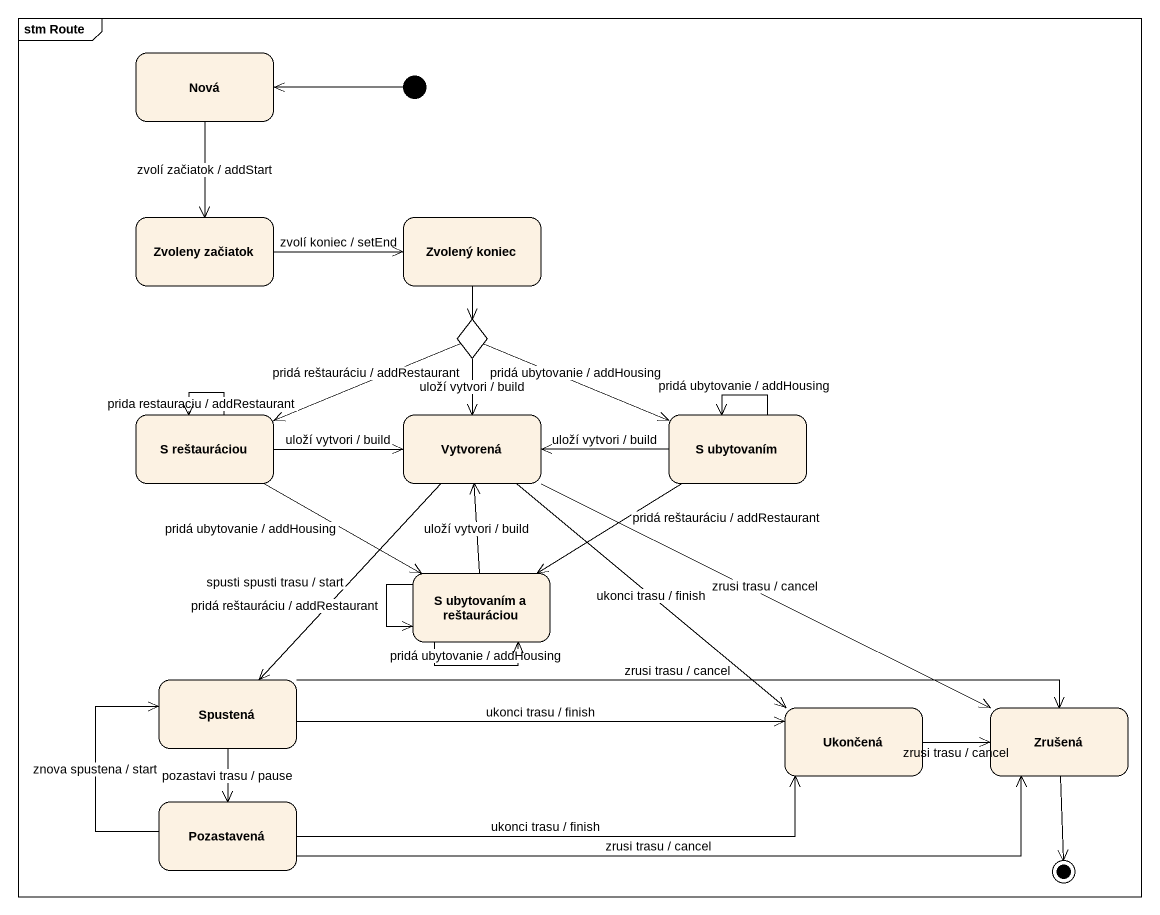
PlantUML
@startuml
mainframe stm Route
hide empty description
state Nová
state "Zvoleny začiatok" as Zvoleny_začiatok
state "Zvolený koniec" as Zvolený_koniec
state choice1 <<choice>>
state "S reštauráciou" as S_reštauráciou
state Vytvorená
state "S ubytovaním" as S_ubytovaním
state "S ubytovaním a reštauráciou" as S_ubytovaním_a_reštauráciou
state Spustená
state Ukončená
state Zrušená
state Pozastavená
[*] -left-> Nová
Nová --> Zvoleny_začiatok : zvolí začiatok / addStart
Zvoleny_začiatok -right-> Zvolený_koniec : zvolí koniec / setEnd
Zvolený_koniec --> choice1
choice1 -left-> S_reštauráciou : pridá reštauráciu / addRestaurant
choice1 --> Vytvorená : uloží vytvori / build
choice1 -right-> S_ubytovaním : pridá ubytovanie / addHousing
S_reštauráciou --> S_reštauráciou : prida restauraciu / addRestaurant
S_reštauráciou -right-> Vytvorená : uloží vytvori / build
S_reštauráciou -right-> S_ubytovaním_a_reštauráciou : pridá ubytovanie / addHousing
Vytvorená --> Spustená : spusti spusti trasu / start
Vytvorená --> Ukončená : ukonci trasu / finish
Vytvorená -right-> Zrušená : zrusi trasu / cancel
S_ubytovaním -left-> Vytvorená : uloží vytvori / build
S_ubytovaním --> S_ubytovaním : pridá ubytovanie / addHousing
S_ubytovaním --> S_ubytovaním_a_reštauráciou : pridá reštauráciu / addRestaurant
S_ubytovaním_a_reštauráciou -up-> Vytvorená : uloží vytvori / build
S_ubytovaním_a_reštauráciou --> S_ubytovaním_a_reštauráciou : pridá reštauráciu / addRestaurant
S_ubytovaním_a_reštauráciou --> S_ubytovaním_a_reštauráciou : pridá ubytovanie / addHousing
Spustená -right-> Ukončená : ukonci trasu / finish
Spustená -right-> Zrušená : zrusi trasu / cancel
Spustená --> Pozastavená : pozastavi trasu / pause
Ukončená -right-> Zrušená : zrusi trasu / cancel
Pozastavená -up-> Spustená : znova spustena / start
Pozastavená -right-> Ukončená : ukonci trasu / finish
Pozastavená -right-> Zrušená : zrusi trasu / cancel
Zrušená --> [*]
@enduml
